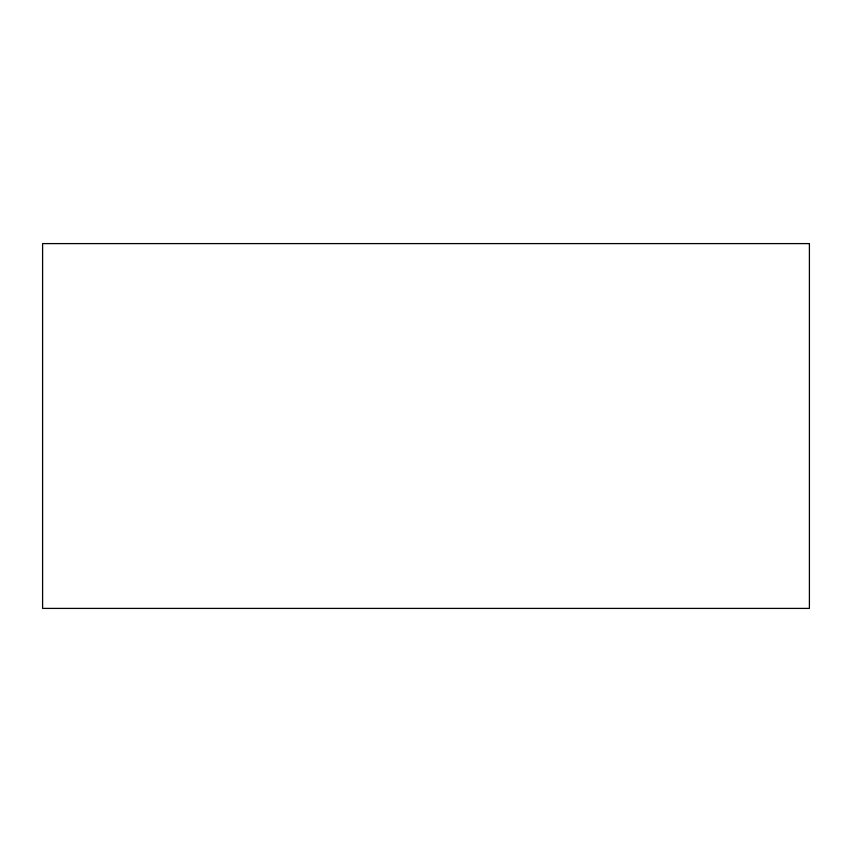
<?xml version="1.0" encoding="UTF-8"?>
<svg xmlns="http://www.w3.org/2000/svg" width="852" height="852" viewBox="0 0 852 852"><rect width="100%" height="100%" fill="white"/><g stroke="black" fill="none" stroke-linecap="round" stroke-linejoin="round"><path stroke-width="1.28" d="M809.4 243.597L42.6 243.597L42.6 608.403L809.4 608.403L809.4 243.597"/></g></svg>
